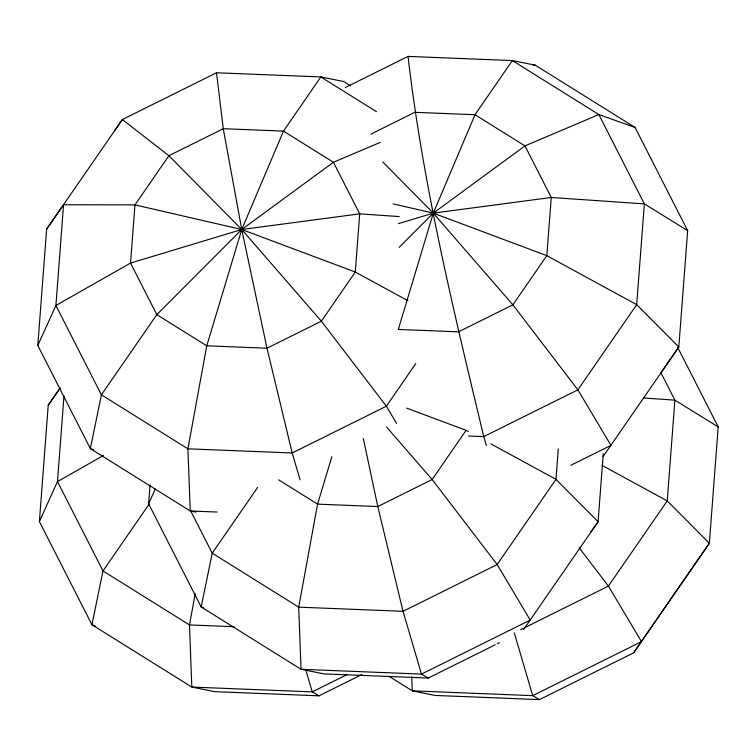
<?xml version="1.0" encoding="UTF-8"?>
<svg xmlns="http://www.w3.org/2000/svg" width="756" height="756" viewBox="0 0 756 756"><rect width="100%" height="100%" fill="white"/><g stroke="black" fill="none" stroke-linecap="round" stroke-linejoin="round"><path stroke-width="1.13" d="M195.955 512.114L190.238 510.962L90.351 448.629L37.8 345.464L46.645 229.106L122.349 119.552L216.509 72.774L320.809 76.932L343.696 81.535L350.69 85.9M361.907 674.522L319.013 695.832L214.704 691.674L191.816 687.072L91.939 624.73L39.388 521.564L48.233 405.216L60.215 387.856M407.966 300.746L355.282 272.028L241.75 229.512L134.965 204.885L63.561 204.734L55.897 305.5L37.8 345.464M63.986 396.068L57.475 481.6L39.388 521.564M495.199 644.783L428.236 678.056L323.937 673.889L301.049 669.287L201.172 606.955L148.611 503.789L150.038 484.983M558.287 448.894L555.972 479.351L497.183 564.534L403.024 611.311L298.714 607.153L212.219 553.165L190.805 511.122M603.279 453.553L598.09 521.716L523.7 629.408M345.265 87.583L408.042 56.398L512.341 60.556L535.229 65.158L635.106 127.499L687.667 230.665L678.812 347.013L603.118 456.567M677.858 347.713L718.2 426.913L709.355 543.271L633.651 652.825L539.491 699.602L435.191 695.444L412.303 690.842L389.331 676.497M195.209 593.677L189.491 624.928L191.816 687.072L312.256 691.872L319.013 695.832M331.837 456.719L317.567 504.139L298.714 607.153L301.049 669.287L421.479 674.097L428.236 678.056M148.611 503.789L155.273 489.066M149.055 504.271L102.996 570.95L91.939 624.73L95.237 625.911M257.616 487.459L212.219 553.165L201.172 606.955L203.364 607.739M415.762 363.617L386.373 406.208L292.203 452.986L187.904 448.828L101.408 394.84L55.897 305.5L130.542 263.06L241.75 229.512L359.705 213.844L399.281 216.575M468.162 431.478L466.093 430.353L432.158 479.531L377.792 506.539L317.567 504.139L278.624 479.824M633.651 652.825L691.778 568.606M46.645 229.106L63.561 204.734M48.233 405.216L59.941 388.338M661.906 371.385L678.812 347.013L636.694 304.649L546.815 255.651L433.282 213.135L393.092 203.865M590.937 532.026L598.09 521.716L555.972 479.351L490.89 443.866M692.439 567.643L709.355 543.271L667.227 500.907L602.145 465.422M114.534 130.75L122.349 119.552L168.909 155.698L241.75 229.512L321.347 321.205L386.373 406.208L396.579 423.379M399.149 247.354L433.282 213.135L524.966 145.889L598.837 114.543L635.106 127.499M103.496 455.443L57.475 481.6L102.996 570.95L189.491 624.928L234.02 626.705M370.894 134.133L414.808 112.323L475.023 114.723L524.966 145.889L551.247 197.477L546.815 255.651L512.88 304.829L458.514 331.837L398.299 329.436L433.282 213.135L475.023 114.723L512.341 60.556L598.837 114.543L644.358 203.884L687.667 230.665M570.818 465.299L610.933 445.378L577.905 389.831L512.88 304.829L433.282 213.135L382.791 161.973M347.089 674.569L312.256 691.872L305.991 670.572M520.553 629.748L608.438 586.089L667.227 500.907L674.891 400.141L660.971 372.812M497.287 643.743L499.385 642.704M380.145 142.44L333.434 162.266L241.75 229.512L156.823 314.638L101.408 394.84L90.351 448.629L93.649 449.801M398.459 223.644L433.282 213.135L551.247 197.477L644.358 203.884L636.694 304.649L577.905 389.831L483.745 436.609L468.503 436.004M532.895 65.073L535.229 65.158M217.133 512.039L190.238 510.962L187.904 448.828L206.757 345.813L241.75 229.512L283.491 131.1L320.809 76.932L376.488 111.68M643.46 397.977L674.891 400.141L718.2 426.913M406.567 408.06L466.093 430.353M539.491 699.602L532.744 695.643L412.303 690.842L411.774 676.771M386.562 427.008L432.158 479.531L497.183 564.534L530.211 620.081L421.479 674.097L403.024 611.311L377.792 506.539L363.334 438.546M579.143 547.788L608.438 586.089L641.466 641.627L532.744 695.643L514.278 632.866M486.382 445.577L483.745 436.609C453.704 310.981 422.906 184.899 408.042 56.398M300.123 479.89L292.203 452.986L266.981 348.214L241.75 229.512L223.275 128.7L216.509 72.774M134.965 204.885L130.542 263.06L156.823 314.638L206.757 345.813L266.981 348.214L321.347 321.205L355.282 272.028L359.705 213.844L333.434 162.266L283.491 131.1L223.275 128.7L168.909 155.698L134.965 204.885"/></g></svg>
